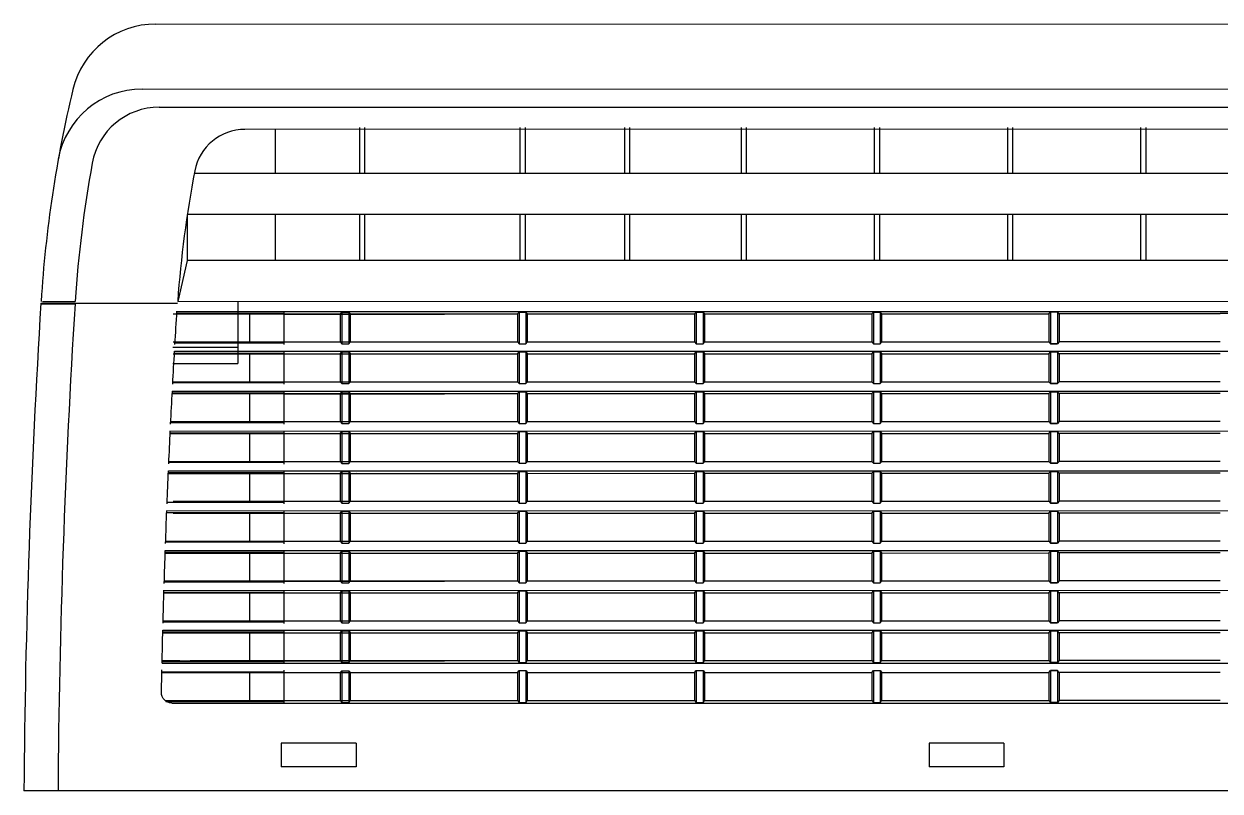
# Model space of a CAD drawing. Header units: millimetres. Extents: x 231894 to 495193, y 184583 to 303652.
# Drawn here: x 462427 to 462972, y 206811 to 207161 of the extents above; entities that cross this region are included whole.
import ezdxf

# ---------------------------------------------------------------- set-up
doc = ezdxf.new("R2010")
doc.units = ezdxf.units.MM
doc.layers.add('MEQUIP', color=2, linetype='Continuous')

# ---------------------------------------------------------------- blocks, each defined once
blk = doc.blocks.new('B5')
at = {"layer": 'MEQUIP', "color": 1, "linetype": 'Continuous'}
for p, q in [((377321.27, 393946.64), (378060.97, 393946.71)), ((377315.06, 393916.99), (378067.18, 393917.06)), ((377322.86, 393908.71), (378059.38, 393908.78)), ((378019.84, 393898.65), (377361.95, 393898.59)), ((377375.74, 393898.59), (377375.74, 393878.39)), ((377414.23, 393899.4), (377414.23, 393878.42)), ((377416.56, 393899.4), (377416.57, 393878.42)), ((377487.41, 393899.4), (377487.41, 393878.42)), ((377489.74, 393899.4), (377489.74, 393878.42)), ((377535.04, 393899.38), (377535.04, 393878.4)), ((377537.37, 393899.38), (377537.37, 393878.4)), ((377588.3, 393899.42), (377588.3, 393878.43)), ((377590.63, 393899.42), (377590.63, 393878.43)), ((377649.04, 393899.41), (377649.04, 393878.43)), ((377651.37, 393899.41), (377651.38, 393878.43)), ((377709.79, 393899.41), (377709.79, 393878.43)), ((377712.12, 393899.41), (377712.12, 393878.43)), ((377770.53, 393899.41), (377770.53, 393878.43)), ((377772.86, 393899.41), (377772.86, 393878.43)), ((378043.43, 393878.45), (377338.81, 393878.39)), ((378046.6, 393859.8), (377335.65, 393859.74)), ((377335.65, 393859.74), (377335.65, 393838.76)), ((377375.74, 393859.74), (377375.74, 393838.76)), ((377414.24, 393859.77), (377414.24, 393838.79)), ((377416.57, 393859.77), (377416.57, 393838.79)), ((377487.41, 393859.77), (377487.41, 393838.79)), ((377489.74, 393859.77), (377489.74, 393838.79)), ((377535.04, 393859.75), (377535.05, 393838.77)), ((377537.38, 393859.75), (377537.38, 393838.77)), ((377588.3, 393859.78), (377588.31, 393838.8)), ((377590.64, 393859.78), (377590.64, 393838.8)), ((377649.05, 393859.78), (377649.05, 393838.8)), ((377651.38, 393859.78), (377651.38, 393838.8)), ((377709.79, 393859.78), (377709.79, 393838.8)), ((377712.12, 393859.78), (377712.12, 393838.8)), ((377770.53, 393859.78), (377770.53, 393838.79)), ((377772.86, 393859.78), (377772.86, 393838.79)), ((377335.65, 393838.76), (377331.28, 393820.11)), ((378046.6, 393838.82), (377335.65, 393838.76)), ((377268.88, 393818.98), (377284.45, 393818.99)), ((377331.17, 393819.06), (377268.9, 393819.06)), ((377269.65, 393820.1), (377284.55, 393820.1)), ((377330.95, 393815.49), (378051.31, 393815.56)), ((377331.28, 393820.11), (378113.24, 393820.18)), ((377358.65, 393820.11), (377358.65, 393791.72)), ((377379.63, 393815.5), (377379.63, 393800.42)), ((377405.43, 393814.35), (377406.21, 393815.23)), ((377406.21, 393815.23), (377409.32, 393815.23)), ((377406.21, 393815.23), (377406.21, 393800.73)), ((377409.32, 393815.23), (377409.32, 393800.73)), ((377409.32, 393815.23), (377410.09, 393814.35)), ((377486.25, 393814.36), (377487.03, 393815.23)), ((377487.03, 393815.23), (377490.13, 393815.23)), ((377487.03, 393815.23), (377487.03, 393800.74)), ((377490.13, 393815.23), (377490.14, 393800.74)), ((377490.13, 393815.23), (377490.91, 393814.36)), ((377567.07, 393814.36), (377567.84, 393815.24)), ((377567.84, 393815.24), (377570.95, 393815.24)), ((377567.84, 393815.24), (377567.84, 393800.74)), ((377570.95, 393815.24), (377570.95, 393800.74)), ((377570.95, 393815.24), (377571.73, 393814.36)), ((377647.88, 393814.37), (377648.66, 393815.24)), ((377648.66, 393815.24), (377651.77, 393815.24)), ((377648.66, 393815.24), (377648.66, 393800.75)), ((377651.77, 393815.24), (377651.77, 393800.75)), ((377651.77, 393815.24), (377652.55, 393814.37)), ((377728.7, 393814.37), (377729.48, 393815.25)), ((377732.59, 393815.25), (377729.48, 393815.25)), ((377729.48, 393815.25), (377732.59, 393815.25)), ((377729.48, 393815.25), (377729.48, 393800.75)), ((377732.59, 393815.25), (377732.59, 393800.75)), ((377733.36, 393814.37), (377732.59, 393815.25)), ((377329.28, 393814.35), (377405.43, 393814.35)), ((377330.89, 393814.36), (377332.26, 393814.36)), ((377330.9, 393814.69), (377379.63, 393814.69)), ((377336.92, 393814.36), (377413.07, 393814.36)), ((377364.09, 393814.69), (377364.09, 393801.22)), ((377379.63, 393814.33), (377453.06, 393814.33)), ((377405.43, 393814.35), (377405.43, 393801.61)), ((377410.09, 393814.35), (377486.25, 393814.36)), ((377410.09, 393801.61), (377410.09, 393814.35)), ((377486.25, 393814.36), (377486.25, 393801.61)), ((377490.91, 393814.36), (377567.07, 393814.36)), ((377490.91, 393801.61), (377490.91, 393814.36)), ((377567.07, 393814.36), (377567.07, 393801.62)), ((377571.73, 393814.36), (377647.88, 393814.37)), ((377571.73, 393801.62), (377571.73, 393814.36)), ((377647.88, 393814.37), (377647.88, 393801.62)), ((377652.55, 393814.37), (377728.7, 393814.37)), ((377652.55, 393801.62), (377652.55, 393814.37)), ((377728.7, 393814.37), (377728.7, 393801.63)), ((377806.8, 393814.38), (377733.36, 393814.37)), ((377733.36, 393814.37), (377733.36, 393801.63)), ((377806.8, 393814.74), (378051.36, 393814.76)), ((377329.12, 393799.15), (377358.65, 393799.16)), ((377329.28, 393801.6), (377405.43, 393801.61)), ((377330.08, 393801.22), (377379.63, 393801.22)), ((377330.12, 393801.61), (377332.26, 393801.61)), ((377336.92, 393801.61), (377413.07, 393801.62)), ((377379.63, 393801.59), (377453.07, 393801.59)), ((377405.43, 393801.61), (377406.21, 393800.73)), ((377406.21, 393800.73), (377409.32, 393800.73)), ((377409.32, 393800.73), (377410.09, 393801.61)), ((377410.09, 393801.61), (377486.25, 393801.61)), ((377486.25, 393801.61), (377487.03, 393800.74)), ((377487.03, 393800.74), (377490.14, 393800.74)), ((377490.14, 393800.74), (377490.91, 393801.61)), ((377490.91, 393801.61), (377567.07, 393801.62)), ((377567.07, 393801.62), (377567.84, 393800.74)), ((377567.84, 393800.74), (377570.95, 393800.74)), ((377570.95, 393800.74), (377571.73, 393801.62)), ((377571.73, 393801.62), (377647.88, 393801.62)), ((377647.88, 393801.62), (377648.66, 393800.75)), ((377648.66, 393800.75), (377651.77, 393800.75)), ((377651.77, 393800.75), (377652.55, 393801.62)), ((377652.55, 393801.62), (377728.7, 393801.63)), ((377728.7, 393801.63), (377729.48, 393800.75)), ((377732.59, 393800.75), (377729.48, 393800.75)), ((377729.48, 393800.75), (377732.59, 393800.75)), ((377733.36, 393801.63), (377732.59, 393800.75)), ((377806.8, 393801.63), (377733.36, 393801.63)), ((377329.28, 393796.16), (377405.43, 393796.17)), ((377329.8, 393796.17), (377332.26, 393796.17)), ((377329.81, 393796.51), (377379.63, 393796.51)), ((377329.85, 393797.31), (378052.4, 393797.38)), ((377336.92, 393796.17), (377413.07, 393796.18)), ((377364.09, 393796.51), (377364.09, 393783.04)), ((377379.63, 393797.31), (377379.63, 393782.24)), ((377379.63, 393796.15), (377453.07, 393796.15)), ((377405.43, 393796.17), (377406.21, 393797.04)), ((377405.43, 393796.17), (377405.43, 393783.42)), ((377406.21, 393797.04), (377409.32, 393797.04)), ((377406.21, 393797.04), (377406.21, 393782.55)), ((377409.32, 393797.04), (377409.32, 393782.55)), ((377409.32, 393797.04), (377410.1, 393796.17)), ((377410.1, 393796.17), (377486.25, 393796.17)), ((377410.1, 393783.42), (377410.1, 393796.17)), ((377486.25, 393796.17), (377487.03, 393797.05)), ((377486.25, 393796.17), (377486.25, 393783.43)), ((377487.03, 393797.05), (377490.14, 393797.05)), ((377487.03, 393797.05), (377487.03, 393782.55)), ((377490.14, 393797.05), (377490.14, 393782.55)), ((377490.14, 393797.05), (377490.91, 393796.17)), ((377490.91, 393796.17), (377567.07, 393796.18)), ((377490.91, 393783.43), (377490.91, 393796.17)), ((377567.07, 393796.18), (377567.84, 393797.05)), ((377567.07, 393796.18), (377567.07, 393783.43)), ((377567.84, 393797.05), (377570.95, 393797.05)), ((377567.84, 393797.05), (377567.85, 393782.56)), ((377570.95, 393797.05), (377570.95, 393782.56)), ((377570.95, 393797.05), (377571.73, 393796.18)), ((377571.73, 393796.18), (377647.88, 393796.18)), ((377571.73, 393783.43), (377571.73, 393796.18)), ((377647.88, 393796.18), (377648.66, 393797.06)), ((377647.88, 393796.18), (377647.89, 393783.44)), ((377648.66, 393797.06), (377651.77, 393797.06)), ((377648.66, 393797.06), (377648.66, 393782.56)), ((377651.77, 393797.06), (377651.77, 393782.57)), ((377651.77, 393797.06), (377652.55, 393796.18)), ((377652.55, 393796.18), (377728.7, 393796.19)), ((377652.55, 393783.44), (377652.55, 393796.18)), ((377728.7, 393796.19), (377729.48, 393797.06)), ((377728.7, 393796.19), (377728.7, 393783.44)), ((377732.59, 393797.06), (377729.48, 393797.06)), ((377729.48, 393797.06), (377732.59, 393797.06)), ((377729.48, 393797.06), (377729.48, 393782.57)), ((377732.59, 393797.06), (377732.59, 393782.57)), ((377733.36, 393796.19), (377732.59, 393797.06)), ((377733.36, 393796.19), (377733.37, 393783.44)), ((377806.8, 393796.19), (377733.36, 393796.19)), ((377329.12, 393791.72), (377358.65, 393791.72)), ((377329.05, 393783.03), (377379.63, 393783.04)), ((377329.09, 393783.43), (377332.26, 393783.43)), ((377329.28, 393783.42), (377405.43, 393783.42)), ((377336.92, 393783.43), (377413.08, 393783.43)), ((377379.63, 393783.4), (377453.07, 393783.41)), ((377405.43, 393783.42), (377406.21, 393782.55)), ((377406.21, 393782.55), (377409.32, 393782.55)), ((377409.32, 393782.55), (377410.1, 393783.42)), ((377410.1, 393783.42), (377486.25, 393783.43)), ((377486.25, 393783.43), (377487.03, 393782.55)), ((377487.03, 393782.55), (377490.14, 393782.55)), ((377490.14, 393782.55), (377490.91, 393783.43)), ((377490.91, 393783.43), (377567.07, 393783.43)), ((377567.07, 393783.43), (377567.85, 393782.56)), ((377567.85, 393782.56), (377570.95, 393782.56)), ((377570.95, 393782.56), (377571.73, 393783.43)), ((377571.73, 393783.43), (377647.89, 393783.44)), ((377647.89, 393783.44), (377648.66, 393782.56)), ((377648.66, 393782.56), (377651.77, 393782.57)), ((377651.77, 393782.57), (377652.55, 393783.44)), ((377652.55, 393783.44), (377728.7, 393783.44)), ((377728.7, 393783.44), (377729.48, 393782.57)), ((377732.59, 393782.57), (377729.48, 393782.57)), ((377729.48, 393782.57), (377732.59, 393782.57)), ((377733.37, 393783.44), (377732.59, 393782.57)), ((377806.8, 393783.45), (377733.37, 393783.44)), ((377328.79, 393777.99), (377332.26, 393777.99)), ((377328.8, 393778.32), (377379.63, 393778.33)), ((377328.84, 393779.12), (378053.42, 393779.19)), ((377329.28, 393777.98), (377405.43, 393777.98)), ((377336.92, 393777.99), (377413.08, 393777.99)), ((377364.09, 393778.33), (377364.09, 393764.85)), ((377379.63, 393779.13), (377379.63, 393764.05)), ((377379.63, 393777.96), (377453.07, 393777.97)), ((377405.43, 393777.98), (377406.21, 393778.86)), ((377405.43, 393777.98), (377405.43, 393765.24)), ((377406.21, 393778.86), (377409.32, 393778.86)), ((377406.21, 393778.86), (377406.21, 393764.36)), ((377409.32, 393778.86), (377409.32, 393764.37)), ((377409.32, 393778.86), (377410.1, 393777.98)), ((377410.1, 393777.98), (377486.25, 393777.99)), ((377410.1, 393765.24), (377410.1, 393777.98)), ((377486.25, 393777.99), (377487.03, 393778.86)), ((377486.25, 393777.99), (377486.25, 393765.24)), ((377487.03, 393778.86), (377490.14, 393778.86)), ((377487.03, 393778.86), (377487.03, 393764.37)), ((377490.14, 393778.86), (377490.14, 393764.37)), ((377490.14, 393778.86), (377490.91, 393777.99)), ((377490.91, 393777.99), (377567.07, 393777.99)), ((377490.91, 393765.24), (377490.91, 393777.99)), ((377567.07, 393777.99), (377567.85, 393778.87)), ((377567.07, 393777.99), (377567.07, 393765.25)), ((377567.85, 393778.87), (377570.95, 393778.87)), ((377567.85, 393778.87), (377567.85, 393764.38)), ((377570.95, 393778.87), (377570.96, 393764.38)), ((377570.95, 393778.87), (377571.73, 393777.99)), ((377571.73, 393777.99), (377647.89, 393778)), ((377571.73, 393765.25), (377571.73, 393777.99)), ((377647.89, 393778), (377648.66, 393778.87)), ((377647.89, 393778), (377647.89, 393765.26)), ((377648.66, 393778.87), (377651.77, 393778.87)), ((377648.66, 393778.87), (377648.66, 393764.38)), ((377651.77, 393778.87), (377651.77, 393764.38)), ((377651.77, 393778.87), (377652.55, 393778)), ((377652.55, 393778), (377728.7, 393778)), ((377652.55, 393765.26), (377652.55, 393778)), ((377728.7, 393778), (377729.48, 393778.88)), ((377728.7, 393778), (377728.7, 393765.26)), ((377732.59, 393778.88), (377729.48, 393778.88)), ((377729.48, 393778.88), (377732.59, 393778.88)), ((377729.48, 393778.88), (377729.48, 393764.39)), ((377732.59, 393778.88), (377732.59, 393764.39)), ((377733.37, 393778.01), (377732.59, 393778.88)), ((377733.37, 393778.01), (377733.37, 393765.26)), ((377806.8, 393778.01), (377733.37, 393778.01)), ((377327.91, 393760.94), (378054.35, 393761.01)), ((377328.11, 393764.85), (377379.63, 393764.85)), ((377328.14, 393765.24), (377332.26, 393765.24)), ((377329.28, 393765.23), (377405.43, 393765.24)), ((377336.92, 393765.24), (377413.08, 393765.25)), ((377379.63, 393765.22), (377453.07, 393765.22)), ((377379.63, 393760.94), (377379.63, 393745.87)), ((377405.43, 393765.24), (377406.21, 393764.36)), ((377405.44, 393759.8), (377406.21, 393760.67)), ((377406.21, 393764.36), (377409.32, 393764.37)), ((377406.21, 393760.67), (377409.32, 393760.67)), ((377406.21, 393760.67), (377406.21, 393746.18)), ((377409.32, 393764.37), (377410.1, 393765.24)), ((377409.32, 393760.67), (377409.32, 393746.18)), ((377409.32, 393760.67), (377410.1, 393759.8)), ((377410.1, 393765.24), (377486.25, 393765.24)), ((377486.25, 393765.24), (377487.03, 393764.37)), ((377486.25, 393759.8), (377487.03, 393760.68)), ((377487.03, 393764.37), (377490.14, 393764.37)), ((377487.03, 393760.68), (377490.14, 393760.68)), ((377487.03, 393760.68), (377487.03, 393746.19)), ((377490.14, 393764.37), (377490.91, 393765.24)), ((377490.14, 393760.68), (377490.14, 393746.19)), ((377490.14, 393760.68), (377490.92, 393759.81)), ((377490.91, 393765.24), (377567.07, 393765.25)), ((377567.07, 393765.25), (377567.85, 393764.38)), ((377567.07, 393759.81), (377567.85, 393760.68)), ((377567.85, 393764.38), (377570.96, 393764.38)), ((377567.85, 393760.68), (377570.96, 393760.68)), ((377567.85, 393760.68), (377567.85, 393746.19)), ((377570.96, 393764.38), (377571.73, 393765.25)), ((377570.96, 393760.68), (377570.96, 393746.19)), ((377570.96, 393760.68), (377571.73, 393759.81)), ((377571.73, 393765.25), (377647.89, 393765.26)), ((377647.89, 393765.26), (377648.66, 393764.38)), ((377647.89, 393759.82), (377648.66, 393760.69)), ((377648.66, 393764.38), (377651.77, 393764.38)), ((377648.66, 393760.69), (377651.77, 393760.69)), ((377648.66, 393760.69), (377648.67, 393746.2)), ((377651.77, 393764.38), (377652.55, 393765.26)), ((377651.77, 393760.69), (377651.77, 393746.2)), ((377651.77, 393760.69), (377652.55, 393759.82)), ((377652.55, 393765.26), (377728.7, 393765.26)), ((377728.7, 393765.26), (377729.48, 393764.39)), ((377728.7, 393759.82), (377729.48, 393760.7)), ((377732.59, 393764.39), (377729.48, 393764.39)), ((377729.48, 393764.39), (377732.59, 393764.39)), ((377732.59, 393760.7), (377729.48, 393760.7)), ((377729.48, 393760.7), (377732.59, 393760.7)), ((377729.48, 393760.7), (377729.48, 393746.2)), ((377733.37, 393765.26), (377732.59, 393764.39)), ((377732.59, 393760.7), (377732.59, 393746.2)), ((377733.37, 393759.82), (377732.59, 393760.7)), ((377806.8, 393765.27), (377733.37, 393765.26)), ((377327.87, 393760.14), (377379.63, 393760.14)), ((377327.87, 393759.8), (377332.26, 393759.8)), ((377329.28, 393759.79), (377405.44, 393759.8)), ((377336.92, 393759.8), (377413.08, 393759.81)), ((377364.09, 393760.14), (377364.09, 393746.67)), ((377379.63, 393759.78), (377453.07, 393759.78)), ((377405.44, 393759.8), (377405.44, 393747.06)), ((377410.1, 393759.8), (377486.25, 393759.8)), ((377410.1, 393747.06), (377410.1, 393759.8)), ((377486.25, 393759.8), (377486.25, 393747.06)), ((377490.92, 393759.81), (377567.07, 393759.81)), ((377490.92, 393747.06), (377490.92, 393759.81)), ((377567.07, 393759.81), (377567.07, 393747.07)), ((377571.73, 393759.81), (377647.89, 393759.82)), ((377571.73, 393747.07), (377571.73, 393759.81)), ((377647.89, 393759.82), (377647.89, 393747.07)), ((377652.55, 393759.82), (377728.7, 393759.82)), ((377652.55, 393747.07), (377652.55, 393759.82)), ((377728.7, 393759.82), (377728.71, 393747.08)), ((377806.8, 393759.83), (377733.37, 393759.82)), ((377733.37, 393759.82), (377733.37, 393747.08)), ((377327.24, 393746.67), (377379.63, 393746.67)), ((377327.27, 393747.06), (377332.26, 393747.06)), ((377329.28, 393747.05), (377405.44, 393747.06)), ((377336.92, 393747.06), (377413.08, 393747.07)), ((377379.63, 393747.03), (377453.07, 393747.04)), ((377405.44, 393747.06), (377406.21, 393746.18)), ((377406.21, 393746.18), (377409.32, 393746.18)), ((377409.32, 393746.18), (377410.1, 393747.06)), ((377410.1, 393747.06), (377486.25, 393747.06)), ((377486.25, 393747.06), (377487.03, 393746.19)), ((377487.03, 393746.19), (377490.14, 393746.19)), ((377490.14, 393746.19), (377490.92, 393747.06)), ((377490.92, 393747.06), (377567.07, 393747.07)), ((377567.07, 393747.07), (377567.85, 393746.19)), ((377567.85, 393746.19), (377570.96, 393746.19)), ((377570.96, 393746.19), (377571.73, 393747.07)), ((377571.73, 393747.07), (377647.89, 393747.07)), ((377647.89, 393747.07), (377648.67, 393746.2)), ((377648.67, 393746.2), (377651.77, 393746.2)), ((377651.77, 393746.2), (377652.55, 393747.07)), ((377652.55, 393747.07), (377728.71, 393747.08)), ((377728.71, 393747.08), (377729.48, 393746.2)), ((377732.59, 393746.2), (377729.48, 393746.2)), ((377729.48, 393746.2), (377732.59, 393746.2)), ((377733.37, 393747.08), (377732.59, 393746.2)), ((377806.8, 393747.08), (377733.37, 393747.08)), ((377327.03, 393741.95), (377379.63, 393741.96)), ((377327.03, 393741.62), (377332.26, 393741.62)), ((377327.07, 393742.76), (378055.19, 393742.82)), ((377329.28, 393741.61), (377405.44, 393741.62)), ((377336.92, 393741.62), (377413.08, 393741.63)), ((377364.09, 393741.96), (377364.09, 393728.48)), ((377379.63, 393742.76), (377379.64, 393727.68)), ((377379.63, 393741.59), (377453.07, 393741.6)), ((377405.44, 393741.62), (377406.21, 393742.49)), ((377405.44, 393741.62), (377405.44, 393728.87)), ((377406.21, 393742.49), (377409.32, 393742.49)), ((377406.21, 393742.49), (377406.21, 393728)), ((377409.32, 393742.49), (377409.32, 393728)), ((377409.32, 393742.49), (377410.1, 393741.62)), ((377410.1, 393741.62), (377486.25, 393741.62)), ((377410.1, 393728.87), (377410.1, 393741.62)), ((377486.25, 393741.62), (377487.03, 393742.5)), ((377486.25, 393741.62), (377486.25, 393728.88)), ((377487.03, 393742.5), (377490.14, 393742.5)), ((377487.03, 393742.5), (377487.03, 393728)), ((377490.14, 393742.5), (377490.14, 393728)), ((377490.14, 393742.5), (377490.92, 393741.62)), ((377490.92, 393741.62), (377567.07, 393741.63)), ((377490.92, 393728.88), (377490.92, 393741.62)), ((377567.07, 393741.63), (377567.85, 393742.5)), ((377567.07, 393741.63), (377567.07, 393728.88)), ((377567.85, 393742.5), (377570.96, 393742.5)), ((377567.85, 393742.5), (377567.85, 393728.01)), ((377570.96, 393742.5), (377570.96, 393728.01)), ((377570.96, 393742.5), (377571.73, 393741.63)), ((377571.73, 393741.63), (377647.89, 393741.63)), ((377571.73, 393728.88), (377571.73, 393741.63)), ((377647.89, 393741.63), (377648.67, 393742.51)), ((377647.89, 393741.63), (377647.89, 393728.89)), ((377648.67, 393742.51), (377651.77, 393742.51)), ((377648.67, 393742.51), (377648.67, 393728.01)), ((377651.77, 393742.51), (377651.77, 393728.01)), ((377651.77, 393742.51), (377652.55, 393741.63)), ((377652.55, 393741.63), (377728.71, 393741.64)), ((377652.55, 393728.89), (377652.55, 393741.63)), ((377728.71, 393741.64), (377729.48, 393742.51)), ((377728.71, 393741.64), (377728.71, 393728.89)), ((377732.59, 393742.51), (377729.48, 393742.51)), ((377729.48, 393742.51), (377732.59, 393742.51)), ((377729.48, 393742.51), (377729.48, 393728.02)), ((377732.59, 393742.51), (377732.59, 393728.02)), ((377733.37, 393741.64), (377732.59, 393742.51)), ((377733.37, 393741.64), (377733.37, 393728.89)), ((377806.8, 393741.64), (377733.37, 393741.64)), ((377326.46, 393728.48), (377379.64, 393728.49)), ((377329.28, 393728.87), (377405.44, 393728.87)), ((377336.92, 393728.88), (377413.08, 393728.88)), ((377379.64, 393728.85), (377453.07, 393728.85)), ((377405.44, 393728.87), (377406.21, 393728)), ((377406.21, 393728), (377409.32, 393728)), ((377409.32, 393728), (377410.1, 393728.87)), ((377410.1, 393728.87), (377486.25, 393728.88)), ((377486.25, 393728.88), (377487.03, 393728)), ((377487.03, 393728), (377490.14, 393728)), ((377490.14, 393728), (377490.92, 393728.88)), ((377490.92, 393728.88), (377567.07, 393728.88)), ((377567.07, 393728.88), (377567.85, 393728.01)), ((377567.85, 393728.01), (377570.96, 393728.01)), ((377570.96, 393728.01), (377571.73, 393728.88)), ((377571.73, 393728.88), (377647.89, 393728.89)), ((377647.89, 393728.89), (377648.67, 393728.01)), ((377648.67, 393728.01), (377651.77, 393728.01)), ((377651.77, 393728.01), (377652.55, 393728.89)), ((377652.55, 393728.89), (377728.71, 393728.89)), ((377728.71, 393728.89), (377729.48, 393728.02)), ((377732.59, 393728.02), (377729.48, 393728.02)), ((377729.48, 393728.02), (377732.59, 393728.02)), ((377733.37, 393728.89), (377732.59, 393728.02)), ((377806.8, 393728.9), (377733.37, 393728.89)), ((377326.28, 393723.77), (377379.64, 393723.77)), ((377326.31, 393724.57), (378055.96, 393724.64)), ((377329.28, 393723.43), (377405.44, 393723.43)), ((377336.92, 393723.44), (377413.08, 393723.44)), ((377364.09, 393723.77), (377364.09, 393710.3)), ((377379.64, 393724.58), (377379.64, 393709.5)), ((377379.64, 393723.41), (377453.07, 393723.42)), ((377405.44, 393723.43), (377406.21, 393724.31)), ((377405.44, 393723.43), (377405.44, 393710.69)), ((377406.21, 393724.31), (377409.32, 393724.31)), ((377406.21, 393724.31), (377406.22, 393709.81)), ((377409.32, 393724.31), (377409.32, 393709.81)), ((377409.32, 393724.31), (377410.1, 393723.43)), ((377410.1, 393723.43), (377486.25, 393723.44)), ((377410.1, 393710.69), (377410.1, 393723.43)), ((377486.25, 393723.44), (377487.03, 393724.31)), ((377486.25, 393723.44), (377486.26, 393710.69)), ((377487.03, 393724.31), (377490.14, 393724.31)), ((377487.03, 393724.31), (377487.03, 393709.82)), ((377490.14, 393724.31), (377490.14, 393709.82)), ((377490.14, 393724.31), (377490.92, 393723.44)), ((377490.92, 393723.44), (377567.07, 393723.44)), ((377490.92, 393710.69), (377490.92, 393723.44)), ((377567.07, 393723.44), (377567.85, 393724.32)), ((377567.07, 393723.44), (377567.07, 393710.7)), ((377567.85, 393724.32), (377570.96, 393724.32)), ((377567.85, 393724.32), (377567.85, 393709.82)), ((377570.96, 393724.32), (377570.96, 393709.82)), ((377570.96, 393724.32), (377571.73, 393723.44)), ((377571.73, 393723.44), (377647.89, 393723.45)), ((377571.74, 393710.7), (377571.73, 393723.44)), ((377647.89, 393723.45), (377648.67, 393724.32)), ((377647.89, 393723.45), (377647.89, 393710.7)), ((377648.67, 393724.32), (377651.78, 393724.32)), ((377648.67, 393724.32), (377648.67, 393709.83)), ((377651.78, 393724.32), (377651.78, 393709.83)), ((377651.78, 393724.32), (377652.55, 393723.45)), ((377652.55, 393723.45), (377728.71, 393723.45)), ((377652.55, 393710.7), (377652.55, 393723.45)), ((377728.71, 393723.45), (377729.48, 393724.33)), ((377728.71, 393723.45), (377728.71, 393710.71)), ((377732.59, 393724.33), (377729.48, 393724.33)), ((377729.48, 393724.33), (377732.59, 393724.33)), ((377729.48, 393724.33), (377729.48, 393709.83)), ((377732.59, 393724.33), (377732.59, 393709.83)), ((377733.37, 393723.45), (377732.59, 393724.33)), ((377806.8, 393723.46), (377733.37, 393723.45)), ((377733.37, 393723.45), (377733.37, 393710.71)), ((377325.63, 393706.39), (378056.64, 393706.46)), ((377325.77, 393710.3), (377379.64, 393710.3)), ((377325.79, 393710.69), (377332.26, 393710.69)), ((377329.28, 393710.68), (377405.44, 393710.69)), ((377336.93, 393710.69), (377413.08, 393710.7)), ((377379.64, 393710.67), (377453.07, 393710.67)), ((377379.64, 393706.39), (377379.64, 393691.32)), ((377405.44, 393710.69), (377406.22, 393709.81)), ((377405.44, 393705.25), (377406.22, 393706.12)), ((377406.22, 393709.81), (377409.32, 393709.81)), ((377406.22, 393706.12), (377409.32, 393706.12)), ((377406.22, 393706.12), (377406.22, 393691.63)), ((377409.32, 393709.81), (377410.1, 393710.69)), ((377409.32, 393706.12), (377409.33, 393691.63)), ((377409.32, 393706.12), (377410.1, 393705.25)), ((377410.1, 393710.69), (377486.26, 393710.69)), ((377486.26, 393710.69), (377487.03, 393709.82)), ((377486.26, 393705.25), (377487.03, 393706.13)), ((377487.03, 393709.82), (377490.14, 393709.82)), ((377487.03, 393706.13), (377490.14, 393706.13)), ((377487.03, 393706.13), (377487.03, 393691.63)), ((377490.14, 393709.82), (377490.92, 393710.69)), ((377490.14, 393706.13), (377490.14, 393691.63)), ((377490.14, 393706.13), (377490.92, 393705.25)), ((377490.92, 393710.69), (377567.07, 393710.7)), ((377567.07, 393710.7), (377567.85, 393709.82)), ((377567.07, 393705.26), (377567.85, 393706.13)), ((377567.85, 393709.82), (377570.96, 393709.82)), ((377567.85, 393706.13), (377570.96, 393706.13)), ((377567.85, 393706.13), (377567.85, 393691.64)), ((377570.96, 393709.82), (377571.74, 393710.7)), ((377570.96, 393706.13), (377570.96, 393691.64)), ((377570.96, 393706.13), (377571.74, 393705.26)), ((377571.74, 393710.7), (377647.89, 393710.7)), ((377647.89, 393710.7), (377648.67, 393709.83)), ((377647.89, 393705.26), (377648.67, 393706.14)), ((377648.67, 393709.83), (377651.78, 393709.83)), ((377648.67, 393706.14), (377651.78, 393706.14)), ((377648.67, 393706.14), (377648.67, 393691.65)), ((377651.78, 393709.83), (377652.55, 393710.7)), ((377651.78, 393706.14), (377651.78, 393691.65)), ((377651.78, 393706.14), (377652.55, 393705.26)), ((377652.55, 393710.7), (377728.71, 393710.71)), ((377728.71, 393710.71), (377729.48, 393709.83)), ((377728.71, 393705.27), (377729.49, 393706.14)), ((377732.59, 393709.83), (377729.48, 393709.83)), ((377729.48, 393709.83), (377732.59, 393709.83)), ((377732.59, 393706.14), (377729.49, 393706.14)), ((377729.49, 393706.14), (377732.59, 393706.14)), ((377729.49, 393706.14), (377729.49, 393691.65)), ((377733.37, 393710.71), (377732.59, 393709.83)), ((377732.59, 393706.14), (377732.59, 393691.65)), ((377733.37, 393705.27), (377732.59, 393706.14)), ((377806.81, 393710.71), (377733.37, 393710.71)), ((377325.59, 393705.25), (377332.26, 393705.25)), ((377325.6, 393705.59), (377379.64, 393705.59)), ((377329.28, 393705.24), (377405.44, 393705.25)), ((377336.93, 393705.25), (377413.08, 393705.26)), ((377364.09, 393705.59), (377364.1, 393692.12)), ((377379.64, 393705.23), (377453.07, 393705.23)), ((377405.44, 393705.25), (377405.44, 393692.5)), ((377410.1, 393705.25), (377486.26, 393705.25)), ((377410.1, 393692.5), (377410.1, 393705.25)), ((377486.26, 393705.25), (377486.26, 393692.51)), ((377490.92, 393705.25), (377567.07, 393705.26)), ((377490.92, 393692.51), (377490.92, 393705.25)), ((377567.07, 393705.26), (377567.07, 393692.51)), ((377571.74, 393705.26), (377647.89, 393705.26)), ((377571.74, 393692.51), (377571.74, 393705.26)), ((377647.89, 393705.26), (377647.89, 393692.52)), ((377652.55, 393705.26), (377728.71, 393705.27)), ((377652.55, 393692.52), (377652.55, 393705.26)), ((377728.71, 393705.27), (377728.71, 393692.52)), ((377733.37, 393705.27), (377733.37, 393692.53)), ((377806.81, 393705.27), (377733.37, 393705.27)), ((377325.16, 393692.11), (377379.64, 393692.12)), ((377325.17, 393692.5), (377332.26, 393692.51)), ((377329.28, 393692.5), (377405.44, 393692.5)), ((377336.93, 393692.51), (377413.08, 393692.51)), ((377379.64, 393692.48), (377453.07, 393692.49)), ((377405.44, 393692.5), (377406.22, 393691.63)), ((377406.22, 393691.63), (377409.33, 393691.63)), ((377409.33, 393691.63), (377410.1, 393692.5)), ((377410.1, 393692.5), (377486.26, 393692.51)), ((377486.26, 393692.51), (377487.03, 393691.63)), ((377487.03, 393691.63), (377490.14, 393691.63)), ((377490.14, 393691.63), (377490.92, 393692.51)), ((377490.92, 393692.51), (377567.07, 393692.51)), ((377567.07, 393692.51), (377567.85, 393691.64)), ((377567.85, 393691.64), (377570.96, 393691.64)), ((377570.96, 393691.64), (377571.74, 393692.51)), ((377571.74, 393692.51), (377647.89, 393692.52)), ((377647.89, 393692.52), (377648.67, 393691.65)), ((377648.67, 393691.65), (377651.78, 393691.65)), ((377651.78, 393691.65), (377652.55, 393692.52)), ((377652.55, 393692.52), (377728.71, 393692.52)), ((377728.71, 393692.52), (377729.49, 393691.65)), ((377732.59, 393691.65), (377729.49, 393691.65)), ((377729.49, 393691.65), (377732.59, 393691.65)), ((377733.37, 393692.53), (377732.59, 393691.65)), ((377806.81, 393692.53), (377733.37, 393692.53)), ((377325, 393687.06), (377332.26, 393687.07)), ((377325.01, 393687.4), (377379.64, 393687.41)), ((377325.04, 393688.2), (378057.24, 393688.27)), ((377329.29, 393687.06), (377405.44, 393687.06)), ((377336.93, 393687.07), (377413.08, 393687.07)), ((377364.1, 393687.41), (377364.1, 393673.93)), ((377379.64, 393688.21), (377379.64, 393673.13)), ((377379.64, 393687.04), (377453.07, 393687.05)), ((377405.44, 393687.06), (377406.22, 393687.94)), ((377405.44, 393687.06), (377405.44, 393674.32)), ((377406.22, 393687.94), (377409.33, 393687.94)), ((377406.22, 393687.94), (377406.22, 393673.45)), ((377409.33, 393687.94), (377409.33, 393673.45)), ((377409.33, 393687.94), (377410.1, 393687.06)), ((377410.1, 393687.06), (377486.26, 393687.07)), ((377410.1, 393674.32), (377410.1, 393687.06)), ((377486.26, 393687.07), (377487.03, 393687.94)), ((377486.26, 393687.07), (377486.26, 393674.32)), ((377487.03, 393687.94), (377490.14, 393687.94)), ((377487.03, 393687.94), (377487.04, 393673.45)), ((377490.14, 393687.94), (377490.14, 393673.45)), ((377490.14, 393687.94), (377490.92, 393687.07)), ((377490.92, 393687.07), (377567.07, 393687.07)), ((377490.92, 393674.33), (377490.92, 393687.07)), ((377567.07, 393687.07), (377567.85, 393687.95)), ((377567.07, 393687.07), (377567.08, 393674.33)), ((377567.85, 393687.95), (377570.96, 393687.95)), ((377567.85, 393687.95), (377567.85, 393673.46)), ((377570.96, 393687.95), (377570.96, 393673.46)), ((377570.96, 393687.95), (377571.74, 393687.07)), ((377571.74, 393687.07), (377647.89, 393687.08)), ((377571.74, 393674.33), (377571.74, 393687.07)), ((377647.89, 393687.08), (377648.67, 393687.95)), ((377647.89, 393687.08), (377647.89, 393674.34)), ((377648.67, 393687.95), (377651.78, 393687.95)), ((377648.67, 393687.95), (377648.67, 393673.46)), ((377651.78, 393687.95), (377651.78, 393673.46)), ((377651.78, 393687.95), (377652.55, 393687.08)), ((377652.55, 393687.08), (377728.71, 393687.09)), ((377652.56, 393674.34), (377652.55, 393687.08)), ((377728.71, 393687.09), (377729.49, 393687.96)), ((377728.71, 393687.09), (377728.71, 393674.34)), ((377732.59, 393687.96), (377729.49, 393687.96)), ((377729.49, 393687.96), (377732.59, 393687.96)), ((377729.49, 393687.96), (377729.49, 393673.47)), ((377732.59, 393687.96), (377732.6, 393673.47)), ((377733.37, 393687.09), (377732.59, 393687.96)), ((377733.37, 393687.09), (377733.37, 393674.34)), ((377806.81, 393687.09), (377733.37, 393687.09)), ((377324.63, 393673.93), (377379.64, 393673.93)), ((377324.64, 393674.32), (377332.27, 393674.32)), ((377329.29, 393674.31), (377405.44, 393674.32)), ((377336.93, 393674.32), (377413.08, 393674.33)), ((377379.64, 393674.3), (377453.07, 393674.3)), ((377405.44, 393674.32), (377406.22, 393673.45)), ((377406.22, 393673.45), (377409.33, 393673.45)), ((377409.33, 393673.45), (377410.1, 393674.32)), ((377410.1, 393674.32), (377486.26, 393674.32)), ((377486.26, 393674.32), (377487.04, 393673.45)), ((377487.04, 393673.45), (377490.14, 393673.45)), ((377490.14, 393673.45), (377490.92, 393674.33)), ((377490.92, 393674.33), (377567.08, 393674.33)), ((377567.08, 393674.33), (377567.85, 393673.46)), ((377567.85, 393673.46), (377570.96, 393673.46)), ((377570.96, 393673.46), (377571.74, 393674.33)), ((377571.74, 393674.33), (377647.89, 393674.34)), ((377647.89, 393674.34), (377648.67, 393673.46)), ((377648.67, 393673.46), (377651.78, 393673.46)), ((377651.78, 393673.46), (377652.56, 393674.34)), ((377652.56, 393674.34), (377728.71, 393674.34)), ((377728.71, 393674.34), (377729.49, 393673.47)), ((377732.6, 393673.47), (377729.49, 393673.47)), ((377729.49, 393673.47), (377732.6, 393673.47)), ((377733.37, 393674.34), (377732.6, 393673.47)), ((377806.81, 393674.35), (377733.37, 393674.34)), ((377324.49, 393668.88), (377332.27, 393668.89)), ((377324.49, 393668.87), (377324.62, 393668.87)), ((377324.5, 393669.22), (377379.64, 393669.22)), ((377324.52, 393670.02), (378057.75, 393670.09)), ((377329.29, 393668.87), (377405.44, 393668.88)), ((377336.93, 393668.89), (377413.08, 393668.89)), ((377364.1, 393669.22), (377364.1, 393655.75)), ((377379.64, 393670.02), (377379.64, 393654.95)), ((377379.64, 393668.86), (377453.07, 393668.86)), ((377405.44, 393668.88), (377406.22, 393669.75)), ((377405.44, 393668.88), (377405.44, 393656.14)), ((377406.22, 393669.75), (377409.33, 393669.75)), ((377406.22, 393669.75), (377406.22, 393655.26)), ((377409.33, 393669.75), (377409.33, 393655.26)), ((377409.33, 393669.75), (377410.1, 393668.88)), ((377410.1, 393668.88), (377486.26, 393668.89)), ((377410.1, 393656.14), (377410.1, 393668.88)), ((377486.26, 393668.89), (377487.04, 393669.76)), ((377486.26, 393668.89), (377486.26, 393656.14)), ((377487.04, 393669.76), (377490.14, 393669.76)), ((377487.04, 393669.76), (377487.04, 393655.27)), ((377490.14, 393669.76), (377490.14, 393655.27)), ((377490.14, 393669.76), (377490.92, 393668.89)), ((377490.92, 393668.89), (377567.08, 393668.89)), ((377490.92, 393656.14), (377490.92, 393668.89)), ((377567.08, 393668.89), (377567.85, 393669.76)), ((377567.08, 393668.89), (377567.08, 393656.15)), ((377567.85, 393669.76), (377570.96, 393669.77)), ((377567.85, 393669.76), (377567.85, 393655.27)), ((377570.96, 393669.77), (377570.96, 393655.27)), ((377570.96, 393669.77), (377571.74, 393668.89)), ((377571.74, 393668.89), (377647.89, 393668.9)), ((377571.74, 393656.15), (377571.74, 393668.89)), ((377647.89, 393668.9), (377648.67, 393669.77)), ((377647.89, 393668.9), (377647.89, 393656.15)), ((377648.67, 393669.77), (377651.78, 393669.77)), ((377648.67, 393669.77), (377648.67, 393655.28)), ((377651.78, 393669.77), (377651.78, 393655.28)), ((377651.78, 393669.77), (377652.56, 393668.9)), ((377652.56, 393668.9), (377728.71, 393668.9)), ((377652.56, 393656.15), (377652.56, 393668.9)), ((377728.71, 393668.9), (377729.49, 393669.78)), ((377728.71, 393668.9), (377728.71, 393656.16)), ((377732.6, 393669.78), (377729.49, 393669.78)), ((377729.49, 393669.78), (377732.6, 393669.78)), ((377729.49, 393669.78), (377729.49, 393655.28)), ((377732.6, 393669.78), (377732.6, 393655.28)), ((377733.37, 393668.9), (377732.6, 393669.78)), ((377806.81, 393668.91), (377733.37, 393668.9)), ((377733.37, 393668.9), (377733.37, 393656.16)), ((377324.16, 393654.94), (378058.11, 393655.01)), ((377324.18, 393655.75), (377379.64, 393655.75)), ((377324.19, 393656.14), (377332.27, 393656.14)), ((377324.19, 393656.13), (377324.62, 393656.13)), ((377329.29, 393656.13), (377405.44, 393656.14)), ((377336.93, 393656.14), (377413.08, 393656.15)), ((377379.64, 393656.11), (377453.07, 393656.12)), ((377379.64, 393651.84), (377379.64, 393636.76)), ((377405.44, 393656.14), (377406.22, 393655.26)), ((377405.44, 393650.7), (377406.22, 393651.57)), ((377406.22, 393655.26), (377409.33, 393655.26)), ((377406.22, 393651.57), (377409.33, 393651.57)), ((377406.22, 393651.57), (377406.22, 393637.08)), ((377409.33, 393655.26), (377410.1, 393656.14)), ((377409.33, 393651.57), (377409.33, 393637.08)), ((377409.33, 393651.57), (377410.1, 393650.7)), ((377410.1, 393656.14), (377486.26, 393656.14)), ((377486.26, 393656.14), (377487.04, 393655.27)), ((377486.26, 393650.7), (377487.04, 393651.58)), ((377487.04, 393655.27), (377490.14, 393655.27)), ((377487.04, 393651.58), (377490.15, 393651.58)), ((377487.04, 393651.58), (377487.04, 393637.08)), ((377490.14, 393655.27), (377490.92, 393656.14)), ((377490.15, 393651.58), (377490.15, 393637.08)), ((377490.15, 393651.58), (377490.92, 393650.7)), ((377490.92, 393656.14), (377567.08, 393656.15)), ((377567.08, 393656.15), (377567.85, 393655.27)), ((377567.08, 393650.71), (377567.85, 393651.58)), ((377567.85, 393655.27), (377570.96, 393655.27)), ((377567.85, 393651.58), (377570.96, 393651.58)), ((377567.85, 393651.58), (377567.86, 393637.09)), ((377570.96, 393655.27), (377571.74, 393656.15)), ((377570.96, 393651.58), (377570.96, 393637.09)), ((377570.96, 393651.58), (377571.74, 393650.71)), ((377571.74, 393656.15), (377647.89, 393656.15)), ((377647.89, 393656.15), (377648.67, 393655.28)), ((377647.89, 393650.71), (377648.67, 393651.59)), ((377648.67, 393655.28), (377651.78, 393655.28)), ((377648.67, 393651.59), (377651.78, 393651.59)), ((377648.67, 393651.59), (377648.67, 393637.09)), ((377651.78, 393655.28), (377652.56, 393656.15)), ((377651.78, 393651.59), (377651.78, 393637.09)), ((377651.78, 393651.59), (377652.56, 393650.71)), ((377652.56, 393656.15), (377728.71, 393656.16)), ((377728.71, 393656.16), (377729.49, 393655.28)), ((377728.71, 393650.72), (377729.49, 393651.59)), ((377732.6, 393655.28), (377729.49, 393655.28)), ((377729.49, 393655.28), (377732.6, 393655.28)), ((377732.6, 393651.59), (377729.49, 393651.59)), ((377729.49, 393651.59), (377732.6, 393651.59)), ((377729.49, 393651.59), (377729.49, 393637.1)), ((377733.37, 393656.16), (377732.6, 393655.28)), ((377732.6, 393651.59), (377732.6, 393637.1)), ((377733.37, 393650.72), (377732.6, 393651.59)), ((377806.81, 393656.16), (377733.37, 393656.16)), ((377324.07, 393650.7), (377332.27, 393650.7)), ((377324.07, 393650.69), (377324.63, 393650.69)), ((377324.08, 393651.04), (377379.64, 393651.04)), ((377329.29, 393650.69), (377405.44, 393650.7)), ((377336.93, 393650.7), (377413.08, 393650.71)), ((377364.1, 393651.04), (377364.1, 393637.57)), ((377379.64, 393650.67), (377453.08, 393650.68)), ((377405.44, 393650.7), (377405.44, 393637.95)), ((377410.1, 393650.7), (377486.26, 393650.7)), ((377410.11, 393637.95), (377410.1, 393650.7)), ((377486.26, 393650.7), (377486.26, 393637.96)), ((377490.92, 393650.7), (377567.08, 393650.71)), ((377490.92, 393637.96), (377490.92, 393650.7)), ((377567.08, 393650.71), (377567.08, 393637.96)), ((377571.74, 393650.71), (377647.89, 393650.71)), ((377571.74, 393637.96), (377571.74, 393650.71)), ((377647.89, 393650.71), (377647.9, 393637.97)), ((377652.56, 393650.71), (377728.71, 393650.72)), ((377652.56, 393637.97), (377652.56, 393650.71)), ((377728.71, 393650.72), (377728.71, 393637.97)), ((377733.37, 393650.72), (377733.38, 393637.97)), ((377806.81, 393650.72), (377733.37, 393650.72)), ((377325.51, 393637.95), (377332.27, 393637.96)), ((377325.94, 393637.56), (377379.64, 393637.57)), ((377328.55, 393636.76), (378053.73, 393636.83)), ((377329.29, 393637.95), (377405.44, 393637.95)), ((377336.93, 393637.96), (377413.08, 393637.96)), ((377379.64, 393637.93), (377453.08, 393637.94)), ((377405.44, 393637.95), (377406.22, 393637.08)), ((377406.22, 393637.08), (377409.33, 393637.08)), ((377409.33, 393637.08), (377410.11, 393637.95)), ((377410.11, 393637.95), (377486.26, 393637.96)), ((377486.26, 393637.96), (377487.04, 393637.08)), ((377487.04, 393637.08), (377490.15, 393637.08)), ((377490.15, 393637.08), (377490.92, 393637.96)), ((377490.92, 393637.96), (377567.08, 393637.96)), ((377567.08, 393637.96), (377567.86, 393637.09)), ((377567.86, 393637.09), (377570.96, 393637.09)), ((377570.96, 393637.09), (377571.74, 393637.96)), ((377571.74, 393637.96), (377647.9, 393637.97)), ((377647.9, 393637.97), (377648.67, 393637.09)), ((377648.67, 393637.09), (377651.78, 393637.09)), ((377651.78, 393637.09), (377652.56, 393637.97)), ((377652.56, 393637.97), (377728.71, 393637.97)), ((377728.71, 393637.97), (377729.49, 393637.1)), ((377732.6, 393637.1), (377729.49, 393637.1)), ((377729.49, 393637.1), (377732.6, 393637.1)), ((377733.38, 393637.97), (377732.6, 393637.1)), ((377806.81, 393637.98), (377733.38, 393637.97)), ((377412.67, 393618.51), (377378.48, 393618.5)), ((377378.48, 393618.5), (377378.48, 393607.62)), ((377412.67, 393618.51), (377412.67, 393607.63)), ((377674.04, 393618.55), (377674.04, 393607.67)), ((377708.23, 393618.55), (377674.04, 393618.55)), ((377708.23, 393618.55), (377708.23, 393607.67)), ((377412.67, 393607.63), (377378.48, 393607.62)), ((377708.23, 393607.67), (377674.04, 393607.67)), ((378121.15, 393596.81), (377261.14, 393596.74))]:
    blk.add_line(p, q, dxfattribs=at)
for centre, major_axis, start_param, end_param in [((377321.27, 393907.78), (27.47, 27.47), 0.785464, 2.121172), ((377836.22, 393784.48), (-401.89, 401.89), 0.550376, 0.722681), ((377315.06, 393878.13), (-27.47, 27.47), -0.785332, 0.607593), ((377322.86, 393877.63), (21.98, 21.98), 0.785464, 2.176702), ((377361.95, 393875.28), (16.48, 16.48), 0.785464, 2.167036), ((377836.22, 393784.48), (390.9, 390.9), 2.176702, 2.29171), ((377836.22, 393784.48), (357.93, 357.93), 2.167036, 2.285755), ((381301.9, 393567.28), (116.71, 4039.18), 1.537287, 1.592392), ((381301.9, 393567.28), (-4021.62, 172.58), -0.019685, 0.035597)]:
    blk.add_ellipse(centre, major_axis=major_axis, ratio=1, start_param=start_param, end_param=end_param, dxfattribs=at)
at = {"layer": 'MEQUIP', "color": 1, "linetype": 'Continuous', "extrusion": (0, 0, -1)}
for centre, major_axis, start_param, end_param in [((381301.89, 393566.82), (-2813.37, 2813.37), 5.556551, 5.560347), ((381301.89, 393566.82), (2813.37, 2813.37), 3.981177, 3.984972), ((381301.89, 393566.82), (2813.37, 2813.37), 3.9766, 3.980394), ((381301.89, 393566.82), (-2813.37, 2813.37), 5.542821, 5.546614), ((381301.89, 393566.82), (-2813.37, 2813.37), 5.538247, 5.542039), ((381301.89, 393566.82), (2813.37, 2813.37), 3.962877, 3.966669), ((381301.89, 393566.82), (2813.37, 2813.37), 3.958304, 3.962095), ((381301.89, 393566.82), (2813.37, 2813.37), 3.953732, 3.957522), ((381301.89, 393566.82), (-2813.37, 2813.37), 5.519956, 5.523746), ((381301.89, 393566.82), (2813.37, 2813.37), 3.945783, 3.948379), ((377328.55, 393641.49), (-3.3, 3.3), 3.927057, 5.516579)]:
    blk.add_ellipse(centre, major_axis=major_axis, ratio=1, start_param=start_param, end_param=end_param, dxfattribs=at)

msp = doc.modelspace()

# ---------------------------------------------------------------- block references
at = {"layer": 'MEQUIP'}
msp.add_blockref('B5', (85165.5, -186786.03), dxfattribs=at)

doc.saveas('drawing.dxf')
